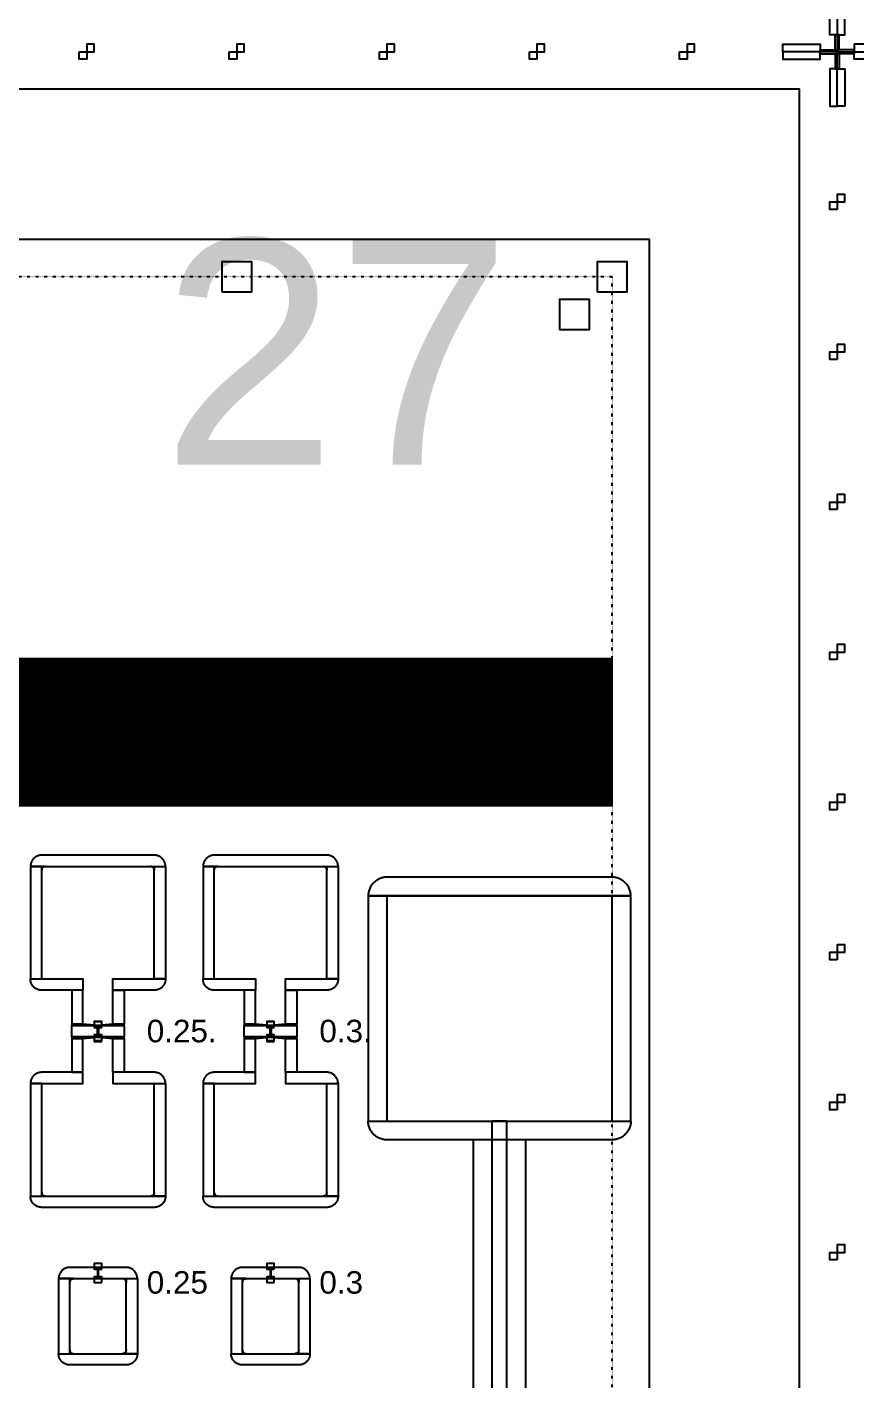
# Model space of a CAD drawing. Extents: x -50000 to 50000, y -50000 to 50000.
# Drawn here: x -16559 to -14350, y -17940 to -14334 of the extents above; entities that cross this region are included whole.
import ezdxf

# ---------------------------------------------------------------- set-up
doc = ezdxf.new("R2010")
doc.units = 0
doc.linetypes.add('DOT', pattern=[0.2, 0, -0.2])
doc.layers.get('0').update_dxf_attribs({"linetype": 'CONTINUOUS'})
for name, color, linetype in [('BASEMETAL', 4, 'CONTINUOUS'), ('DICEGRID', 3, 'CONTINUOUS'), ('FRAME', 8, 'CONTINUOUS'), ('MARKERS', 2, 'CONTINUOUS'), ('SECONDLAYER', 6, 'CONTINUOUS')]:
    doc.layers.add(name, color=color, linetype=linetype)
doc.styles.get("Standard").update_dxf_attribs({"font": 'arial.ttf'})

# ---------------------------------------------------------------- blocks, each defined once
blk = doc.blocks.new('DICINGBORDER')
for points in [[(0, 7200), (45, 7200), (45, 7195), (0, 7195)], [(0, 7195), (5, 7195), (5, 7155), (0, 7155)], [(45, 7200), (145, 7200), (145, 7180), (45, 7180)], [(5180, 7200), (5200, 7200), (5200, 7180), (5180, 7180)], [(5580, 7200), (5600, 7200), (5600, 7180), (5580, 7180)], [(5980, 7200), (6000, 7200), (6000, 7180), (5980, 7180)], [(6380, 7200), (6400, 7200), (6400, 7180), (6380, 7180)], [(6780, 7200), (6800, 7200), (6800, 7180), (6780, 7180)], [(7155, 7200), (7055, 7200), (7055, 7180), (7155, 7180)], [(7200, 7200), (7155, 7200), (7155, 7195), (7200, 7195)], [(7200, 7195), (7195, 7195), (7195, 7155), (7200, 7155)], [(0, 7155), (20, 7155), (20, 7055), (0, 7055)], [(7200, 7155), (7180, 7155), (7180, 7055), (7200, 7055)], [(0, 6800), (20, 6800), (20, 6820), (0, 6820)], [(7200, 6780), (7180, 6780), (7180, 6800), (7200, 6800)], [(0, 6400), (20, 6400), (20, 6420), (0, 6420)], [(7200, 6380), (7180, 6380), (7180, 6400), (7200, 6400)], [(0, 6000), (20, 6000), (20, 6020), (0, 6020)], [(7200, 5980), (7180, 5980), (7180, 6000), (7200, 6000)], [(0, 5600), (20, 5600), (20, 5620), (0, 5620)], [(7200, 5580), (7180, 5580), (7180, 5600), (7200, 5600)], [(0, 5200), (20, 5200), (20, 5220), (0, 5220)], [(7200, 5180), (7180, 5180), (7180, 5200), (7200, 5200)], [(0, 4800), (20, 4800), (20, 4820), (0, 4820)], [(7200, 4780), (7180, 4780), (7180, 4800), (7200, 4800)], [(0, 4400), (20, 4400), (20, 4420), (0, 4420)], [(7200, 4380), (7180, 4380), (7180, 4400), (7200, 4400)], [(0, 4000), (20, 4000), (20, 4020), (0, 4020)], [(7200, 3980), (7180, 3980), (7180, 4000), (7200, 4000)], [(0, 45), (20, 45), (20, 145), (0, 145)], [(7200, 45), (7180, 45), (7180, 145), (7200, 145)], [(0, 5), (5, 5), (5, 45), (0, 45)], [(7200, 5), (7195, 5), (7195, 45), (7200, 45)], [(0, 0), (45, 0), (45, 5), (0, 5)], [(45, 0), (145, 0), (145, 20), (45, 20)], [(5200, 0), (5220, 0), (5220, 20), (5200, 20)], [(5600, 0), (5620, 0), (5620, 20), (5600, 20)], [(6000, 0), (6020, 0), (6020, 20), (6000, 20)], [(6400, 0), (6420, 0), (6420, 20), (6400, 20)], [(6800, 0), (6820, 0), (6820, 20), (6800, 20)], [(7155, 0), (7055, 0), (7055, 20), (7155, 20)], [(7200, 0), (7155, 0), (7155, 5), (7200, 5)]]:
    blk.add_lwpolyline(points, close=True)
blk = doc.blocks.new('CHIP_JARRAY')
for points in [[(500, 5478), (6500, 5478), (6500, 5482.3), (500, 5482.3)], [(500, 5475), (6500, 5475), (6500, 5477), (500, 5477)], [(500, 5472), (6500, 5472), (6500, 5474.4), (500, 5474.4)], [(500, 5469), (6500, 5469), (6500, 5471), (500, 5471)], [(500, 5464), (6500, 5464), (6500, 5468.3), (500, 5468.3)], [(500, 5461), (6500, 5461), (6500, 5463), (500, 5463)], [(500, 5458), (6500, 5458), (6500, 5460.4), (500, 5460.4)], [(500, 5455), (6500, 5455), (6500, 5457), (500, 5457)], [(500, 5450), (6500, 5450), (6500, 5454.3), (500, 5454.3)], [(500, 5447), (6500, 5447), (6500, 5449), (500, 5449)], [(500, 5444), (6500, 5444), (6500, 5446.4), (500, 5446.4)], [(500, 5441), (6500, 5441), (6500, 5443), (500, 5443)], [(500, 5436), (6500, 5436), (6500, 5440.3), (500, 5440.3)], [(500, 5433), (6500, 5433), (6500, 5435), (500, 5435)], [(500, 5430), (6500, 5430), (6500, 5432.4), (500, 5432.4)], [(500, 5427), (6500, 5427), (6500, 5429), (500, 5429)], [(500, 5422), (6500, 5422), (6500, 5426.3), (500, 5426.3)], [(500, 5419), (6500, 5419), (6500, 5421), (500, 5421)], [(500, 5416), (6500, 5416), (6500, 5418.4), (500, 5418.4)], [(500, 5413), (6500, 5413), (6500, 5415), (500, 5415)], [(500, 5408), (6500, 5408), (6500, 5412.3), (500, 5412.3)], [(500, 5405), (6500, 5405), (6500, 5407), (500, 5407)], [(500, 5402), (6500, 5402), (6500, 5404.4), (500, 5404.4)], [(500, 5399), (6500, 5399), (6500, 5401), (500, 5401)], [(500, 5394), (6500, 5394), (6500, 5398.3), (500, 5398.3)], [(500, 5391), (6500, 5391), (6500, 5393), (500, 5393)], [(500, 5388), (6500, 5388), (6500, 5390.4), (500, 5390.4)], [(500, 5385), (6500, 5385), (6500, 5387), (500, 5387)], [(500, 5380), (6500, 5380), (6500, 5384.3), (500, 5384.3)], [(500, 5377), (6500, 5377), (6500, 5379), (500, 5379)], [(500, 5374), (6500, 5374), (6500, 5376.4), (500, 5376.4)], [(500, 5371), (6500, 5371), (6500, 5373), (500, 5373)], [(500, 5366), (6500, 5366), (6500, 5370.3), (500, 5370.3)], [(500, 5363), (6500, 5363), (6500, 5365), (500, 5365)], [(500, 5360), (6500, 5360), (6500, 5362.4), (500, 5362.4)], [(500, 5357), (6500, 5357), (6500, 5359), (500, 5359)], [(500, 5352), (6500, 5352), (6500, 5356.3), (500, 5356.3)], [(500, 5349), (6500, 5349), (6500, 5351), (500, 5351)], [(500, 5346), (6500, 5346), (6500, 5348.4), (500, 5348.4)], [(500, 5343), (6500, 5343), (6500, 5345), (500, 5345)], [(500, 5338), (6500, 5338), (6500, 5342.3), (500, 5342.3)], [(500, 5335), (6500, 5335), (6500, 5337), (500, 5337)], [(500, 5332), (6500, 5332), (6500, 5334.4), (500, 5334.4)], [(500, 5329), (6500, 5329), (6500, 5331), (500, 5331)], [(500, 5324), (6500, 5324), (6500, 5328.3), (500, 5328.3)], [(500, 5321), (6500, 5321), (6500, 5323), (500, 5323)], [(500, 5318), (6500, 5318), (6500, 5320.4), (500, 5320.4)], [(500, 5315), (6500, 5315), (6500, 5317), (500, 5317)], [(500, 5310), (6500, 5310), (6500, 5314.3), (500, 5314.3)], [(500, 5307), (6500, 5307), (6500, 5309), (500, 5309)], [(500, 5304), (6500, 5304), (6500, 5306.4), (500, 5306.4)], [(500, 5301), (6500, 5301), (6500, 5303), (500, 5303)], [(500, 5296), (6500, 5296), (6500, 5300.3), (500, 5300.3)], [(500, 5293), (6500, 5293), (6500, 5295), (500, 5295)], [(500, 5290), (6500, 5290), (6500, 5292.4), (500, 5292.4)], [(500, 5287), (6500, 5287), (6500, 5289), (500, 5289)], [(500, 5282), (6500, 5282), (6500, 5286.3), (500, 5286.3)], [(500, 5279), (6500, 5279), (6500, 5281), (500, 5281)], [(500, 5276), (6500, 5276), (6500, 5278.4), (500, 5278.4)], [(500, 5273), (6500, 5273), (6500, 5275), (500, 5275)], [(500, 5268), (6500, 5268), (6500, 5272.3), (500, 5272.3)], [(500, 5265), (6500, 5265), (6500, 5267), (500, 5267)], [(500, 5262), (6500, 5262), (6500, 5264.4), (500, 5264.4)], [(500, 5259), (6500, 5259), (6500, 5261), (500, 5261)], [(500, 5254), (6500, 5254), (6500, 5258.3), (500, 5258.3)], [(500, 5251), (6500, 5251), (6500, 5253), (500, 5253)], [(500, 5248), (6500, 5248), (6500, 5250.4), (500, 5250.4)], [(500, 5245), (6500, 5245), (6500, 5247), (500, 5247)], [(500, 5240), (6500, 5240), (6500, 5244.3), (500, 5244.3)], [(500, 5237), (6500, 5237), (6500, 5239), (500, 5239)], [(500, 5234), (6500, 5234), (6500, 5236.4), (500, 5236.4)], [(500, 5231), (6500, 5231), (6500, 5233), (500, 5233)], [(500, 5226), (6500, 5226), (6500, 5230.3), (500, 5230.3)], [(500, 5223), (6500, 5223), (6500, 5225), (500, 5225)], [(500, 5220), (6500, 5220), (6500, 5222.4), (500, 5222.4)], [(500, 5217), (6500, 5217), (6500, 5219), (500, 5219)], [(500, 5212), (6500, 5212), (6500, 5216.3), (500, 5216.3)], [(500, 5209), (6500, 5209), (6500, 5211), (500, 5211)], [(500, 5206), (6500, 5206), (6500, 5208.4), (500, 5208.4)], [(500, 5203), (6500, 5203), (6500, 5205), (500, 5205)], [(500, 5198), (6500, 5198), (6500, 5202.3), (500, 5202.3)], [(500, 5195), (6500, 5195), (6500, 5197), (500, 5197)], [(500, 5192), (6500, 5192), (6500, 5194.4), (500, 5194.4)], [(500, 5189), (6500, 5189), (6500, 5191), (500, 5191)], [(500, 5184), (6500, 5184), (6500, 5188.3), (500, 5188.3)], [(500, 5181), (6500, 5181), (6500, 5183), (500, 5183)], [(500, 5178), (6500, 5178), (6500, 5180.4), (500, 5180.4)], [(500, 5175), (6500, 5175), (6500, 5177), (500, 5177)], [(500, 5170), (6500, 5170), (6500, 5174.3), (500, 5174.3)], [(500, 5167), (6500, 5167), (6500, 5169), (500, 5169)], [(500, 5164), (6500, 5164), (6500, 5166.4), (500, 5166.4)], [(500, 5161), (6500, 5161), (6500, 5163), (500, 5163)], [(500, 5156), (6500, 5156), (6500, 5160.3), (500, 5160.3)], [(500, 5153), (6500, 5153), (6500, 5155), (500, 5155)], [(500, 5150), (6500, 5150), (6500, 5152.4), (500, 5152.4)], [(500, 5147), (6500, 5147), (6500, 5149), (500, 5149)], [(500, 5142), (6500, 5142), (6500, 5146.3), (500, 5146.3)], [(500, 5139), (6500, 5139), (6500, 5141), (500, 5141)], [(500, 5136), (6500, 5136), (6500, 5138.4), (500, 5138.4)], [(500, 5133), (6500, 5133), (6500, 5135), (500, 5135)], [(500, 5128), (6500, 5128), (6500, 5132.3), (500, 5132.3)], [(500, 5125), (6500, 5125), (6500, 5127), (500, 5127)], [(500, 5122), (6500, 5122), (6500, 5124.4), (500, 5124.4)], [(500, 5119), (6500, 5119), (6500, 5121), (500, 5121)], [(500, 5114), (6500, 5114), (6500, 5118.3), (500, 5118.3)], [(500, 5111), (6500, 5111), (6500, 5113), (500, 5113)], [(500, 5108), (6500, 5108), (6500, 5110.4), (500, 5110.4)], [(500, 5105), (6500, 5105), (6500, 5107), (500, 5107)], [(500, 5100), (6500, 5100), (6500, 5104.3), (500, 5104.3)], [(500, 5097), (6500, 5097), (6500, 5099), (500, 5099)], [(500, 5094), (6500, 5094), (6500, 5096.4), (500, 5096.4)], [(500, 5091), (6500, 5091), (6500, 5093), (500, 5093)], [(5130, 4928.7), (5310, 4928.7), (5310, 4928.7), (5310, 4930.3), (5309.8, 4931.8), (5309.6, 4933.4), (5309.3, 4934.9), (5309, 4936.5), (5308.5, 4938), (5308, 4939.5), (5307.4, 4940.9), (5306.7, 4942.3), (5306, 4943.7), (5305.2, 4945), (5304.3, 4946.3), (5303.3, 4947.6), (5302.3, 4948.8), (5301.2, 4949.9), (5300.1, 4951), (5298.9, 4952), (5297.6, 4953), (5296.3, 4953.9), (5295, 4954.7), (5293.6, 4955.4), (5292.2, 4956.1), (5290.8, 4956.7), (5289.3, 4957.2), (5287.8, 4957.7), (5286.2, 4958), (5284.7, 4958.3), (5283.1, 4958.5), (5281.6, 4958.7), (5280, 4958.7), (4980, 4958.7), (4978.4, 4958.7), (4976.9, 4958.5), (4975.3, 4958.3), (4973.8, 4958), (4972.2, 4957.7), (4970.7, 4957.2), (4969.2, 4956.7), (4967.8, 4956.1), (4966.4, 4955.4), (4965, 4954.7), (4963.7, 4953.9), (4962.4, 4953), (4961.1, 4952), (4959.9, 4951), (4958.8, 4949.9), (4957.7, 4948.8), (4956.7, 4947.6), (4955.7, 4946.3), (4954.8, 4945), (4954, 4943.7), (4953.3, 4942.3), (4952.6, 4940.9), (4952, 4939.5), (4951.5, 4938), (4951, 4936.5), (4950.7, 4934.9), (4950.4, 4933.4), (4950.2, 4931.8), (4950, 4930.3), (4950, 4928.7), (4950, 4928.7)], [(5590, 4928.7), (5770, 4928.7), (5770, 4928.7), (5770, 4930.3), (5769.8, 4931.8), (5769.6, 4933.4), (5769.3, 4934.9), (5769, 4936.5), (5768.5, 4938), (5768, 4939.5), (5767.4, 4940.9), (5766.7, 4942.3), (5766, 4943.7), (5765.2, 4945), (5764.3, 4946.3), (5763.3, 4947.6), (5762.3, 4948.8), (5761.2, 4949.9), (5760.1, 4951), (5758.9, 4952), (5757.6, 4953), (5756.3, 4953.9), (5755, 4954.7), (5753.6, 4955.4), (5752.2, 4956.1), (5750.8, 4956.7), (5749.3, 4957.2), (5747.8, 4957.7), (5746.2, 4958), (5744.7, 4958.3), (5743.1, 4958.5), (5741.6, 4958.7), (5740, 4958.7), (5440, 4958.7), (5438.4, 4958.7), (5436.9, 4958.5), (5435.3, 4958.3), (5433.8, 4958), (5432.2, 4957.7), (5430.7, 4957.2), (5429.2, 4956.7), (5427.8, 4956.1), (5426.4, 4955.4), (5425, 4954.7), (5423.7, 4953.9), (5422.4, 4953), (5421.1, 4952), (5419.9, 4951), (5418.8, 4949.9), (5417.7, 4948.8), (5416.7, 4947.6), (5415.7, 4946.3), (5414.8, 4945), (5414, 4943.7), (5413.3, 4942.3), (5412.6, 4940.9), (5412, 4939.5), (5411.5, 4938), (5411, 4936.5), (5410.7, 4934.9), (5410.4, 4933.4), (5410.2, 4931.8), (5410, 4930.3), (5410, 4928.7), (5410, 4928.7)], [(4980, 4628.7), (4980, 4928.7), (4950, 4928.7), (4950, 4628.7)], [(4980, 4928.7), (4980, 4918.7), (4980.1, 4919.7), (4980.2, 4920.8), (4980.5, 4921.8), (4980.9, 4922.8), (4981.3, 4923.7), (4981.9, 4924.6), (4982.6, 4925.4), (4983.3, 4926.1), (4984.1, 4926.8), (4985, 4927.4), (4985.9, 4927.8), (4986.9, 4928.2), (4987.9, 4928.5), (4989, 4928.6), (4990, 4928.7)], [(5280, 4928.7), (5280, 4918.7), (5279.9, 4919.7), (5279.8, 4920.8), (5279.5, 4921.8), (5279.1, 4922.8), (5278.7, 4923.7), (5278.1, 4924.6), (5277.4, 4925.4), (5276.7, 4926.1), (5275.9, 4926.8), (5275, 4927.4), (5274.1, 4927.8), (5273.1, 4928.2), (5272.1, 4928.5), (5271, 4928.6), (5270, 4928.7)], [(5280, 4628.7), (5280, 4928.7), (5310, 4928.7), (5310, 4628.7)], [(5440, 4628.7), (5440, 4928.7), (5410, 4928.7), (5410, 4628.7)], [(5440, 4928.7), (5440, 4918.7), (5440.1, 4919.7), (5440.2, 4920.8), (5440.5, 4921.8), (5440.9, 4922.8), (5441.3, 4923.7), (5441.9, 4924.6), (5442.6, 4925.4), (5443.3, 4926.1), (5444.1, 4926.8), (5445, 4927.4), (5445.9, 4927.8), (5446.9, 4928.2), (5447.9, 4928.5), (5449, 4928.6), (5450, 4928.7)], [(5740, 4928.7), (5740, 4918.7), (5739.9, 4919.7), (5739.8, 4920.8), (5739.5, 4921.8), (5739.1, 4922.8), (5738.7, 4923.7), (5738.1, 4924.6), (5737.4, 4925.4), (5736.7, 4926.1), (5735.9, 4926.8), (5735, 4927.4), (5734.1, 4927.8), (5733.1, 4928.2), (5732.1, 4928.5), (5731, 4928.6), (5730, 4928.7)], [(5740, 4628.7), (5740, 4928.7), (5770, 4928.7), (5770, 4628.7)], [(6200, 4850), (6550, 4850), (6550, 4850), (6549.9, 4852.6), (6549.7, 4855.2), (6549.4, 4857.8), (6548.9, 4860.4), (6548.3, 4862.9), (6547.6, 4865.5), (6546.7, 4867.9), (6545.7, 4870.3), (6544.6, 4872.7), (6543.3, 4875), (6541.9, 4877.2), (6540.5, 4879.4), (6538.9, 4881.5), (6537.2, 4883.5), (6535.4, 4885.4), (6533.5, 4887.2), (6531.5, 4888.9), (6529.4, 4890.5), (6527.2, 4891.9), (6525, 4893.3), (6522.7, 4894.6), (6520.3, 4895.7), (6517.9, 4896.7), (6515.5, 4897.6), (6512.9, 4898.3), (6510.4, 4898.9), (6507.8, 4899.4), (6505.2, 4899.7), (6502.6, 4899.9), (6500, 4900), (5900, 4900), (5897.4, 4899.9), (5894.8, 4899.7), (5892.2, 4899.4), (5889.6, 4898.9), (5887.1, 4898.3), (5884.5, 4897.6), (5882.1, 4896.7), (5879.7, 4895.7), (5877.3, 4894.6), (5875, 4893.3), (5872.8, 4891.9), (5870.6, 4890.5), (5868.5, 4888.9), (5866.5, 4887.2), (5864.6, 4885.4), (5862.8, 4883.5), (5861.1, 4881.5), (5859.5, 4879.4), (5858.1, 4877.2), (5856.7, 4875), (5855.4, 4872.7), (5854.3, 4870.3), (5853.3, 4867.9), (5852.4, 4865.5), (5851.7, 4862.9), (5851.1, 4860.4), (5850.6, 4857.8), (5850.3, 4855.2), (5850.1, 4852.6), (5850, 4850), (5850, 4850)], [(6550, 4250), (6550, 4850), (5850, 4850), (5850, 4250)], [(5020, 4628.7), (5090, 4628.7), (5090, 4598.7), (4980, 4598.7), (4978.4, 4598.7), (4976.9, 4598.9), (4975.3, 4599.1), (4973.8, 4599.4), (4972.2, 4599.7), (4970.7, 4600.2), (4969.2, 4600.7), (4967.8, 4601.3), (4966.4, 4602), (4965, 4602.7), (4963.7, 4603.5), (4962.4, 4604.4), (4961.1, 4605.4), (4959.9, 4606.4), (4958.8, 4607.5), (4957.7, 4608.6), (4956.7, 4609.8), (4955.7, 4611.1), (4954.8, 4612.4), (4954, 4613.7), (4953.3, 4615.1), (4952.6, 4616.5), (4952, 4617.9), (4951.5, 4619.4), (4951, 4620.9), (4950.7, 4622.5), (4950.4, 4624), (4950.2, 4625.6), (4950, 4627.1), (4950, 4628.7), (4950, 4628.7)], [(5240, 4628.7), (5310, 4628.7), (5310, 4628.7), (5310, 4627.1), (5309.8, 4625.6), (5309.6, 4624), (5309.3, 4622.5), (5309, 4620.9), (5308.5, 4619.4), (5308, 4617.9), (5307.4, 4616.5), (5306.7, 4615.1), (5306, 4613.7), (5305.2, 4612.4), (5304.3, 4611.1), (5303.3, 4609.8), (5302.3, 4608.6), (5301.2, 4607.5), (5300.1, 4606.4), (5298.9, 4605.4), (5297.6, 4604.4), (5296.3, 4603.5), (5295, 4602.7), (5293.6, 4602), (5292.2, 4601.3), (5290.8, 4600.7), (5289.3, 4600.2), (5287.8, 4599.7), (5286.2, 4599.4), (5284.7, 4599.1), (5283.1, 4598.9), (5281.6, 4598.7), (5280, 4598.7), (5170, 4598.7), (5170, 4628.7)], [(5480, 4628.7), (5550, 4628.7), (5550, 4598.7), (5440, 4598.7), (5438.4, 4598.7), (5436.9, 4598.9), (5435.3, 4599.1), (5433.8, 4599.4), (5432.2, 4599.7), (5430.7, 4600.2), (5429.2, 4600.7), (5427.8, 4601.3), (5426.4, 4602), (5425, 4602.7), (5423.7, 4603.5), (5422.4, 4604.4), (5421.1, 4605.4), (5419.9, 4606.4), (5418.8, 4607.5), (5417.7, 4608.6), (5416.7, 4609.8), (5415.7, 4611.1), (5414.8, 4612.4), (5414, 4613.7), (5413.3, 4615.1), (5412.6, 4616.5), (5412, 4617.9), (5411.5, 4619.4), (5411, 4620.9), (5410.7, 4622.5), (5410.4, 4624), (5410.2, 4625.6), (5410, 4627.1), (5410, 4628.7), (5410, 4628.7)], [(5700, 4628.7), (5770, 4628.7), (5770, 4628.7), (5770, 4627.1), (5769.8, 4625.6), (5769.6, 4624), (5769.3, 4622.5), (5769, 4620.9), (5768.5, 4619.4), (5768, 4617.9), (5767.4, 4616.5), (5766.7, 4615.1), (5766, 4613.7), (5765.2, 4612.4), (5764.3, 4611.1), (5763.3, 4609.8), (5762.3, 4608.6), (5761.2, 4607.5), (5760.1, 4606.4), (5758.9, 4605.4), (5757.6, 4604.4), (5756.3, 4603.5), (5755, 4602.7), (5753.6, 4602), (5752.2, 4601.3), (5750.8, 4600.7), (5749.3, 4600.2), (5747.8, 4599.7), (5746.2, 4599.4), (5744.7, 4599.1), (5743.1, 4598.9), (5741.6, 4598.7), (5740, 4598.7), (5630, 4598.7), (5630, 4628.7)], [(5090, 4508.7), (5090, 4598.7), (5060, 4598.7), (5060, 4508.7)], [(5170, 4508.7), (5170, 4598.7), (5200, 4598.7), (5200, 4508.7)], [(5550, 4508.7), (5550, 4598.7), (5520, 4598.7), (5520, 4508.7)], [(5630, 4508.7), (5630, 4598.7), (5660, 4598.7), (5660, 4508.7)], [(5129, 4504.7), (5090, 4508.7), (5060, 4508.7), (5060, 4504.7)], [(5200, 4504.7), (5200, 4508.7), (5170, 4508.7), (5131, 4504.7)], [(5589, 4504.7), (5550, 4508.7), (5520, 4508.7), (5520, 4504.7)], [(5660, 4504.7), (5660, 4508.7), (5630, 4508.7), (5591, 4504.7)], [(5200, 4504.7), (5200, 4474.7), (5060, 4474.7), (5060, 4504.7)], [(5090, 4470), (5129, 4474), (5060, 4474), (5060, 4470)], [(5200, 4470), (5200, 4474), (5131, 4474), (5170, 4470)], [(5660, 4504.7), (5660, 4474.7), (5520, 4474.7), (5520, 4504.7)], [(5550, 4470), (5589, 4474), (5520, 4474), (5520, 4470)], [(5660, 4470), (5660, 4474), (5591, 4474), (5630, 4470)], [(5090, 4380), (5090, 4470), (5060, 4470), (5060, 4380)], [(5170, 4380), (5170, 4470), (5200, 4470), (5200, 4380)], [(5550, 4380), (5550, 4470), (5520, 4470), (5520, 4380)], [(5630, 4380), (5630, 4470), (5660, 4470), (5660, 4380)], [(5020, 4350), (5090, 4350), (5090, 4380), (4980, 4380), (4978.4, 4380), (4976.9, 4379.8), (4975.3, 4379.6), (4973.8, 4379.3), (4972.2, 4379), (4970.7, 4378.5), (4969.2, 4378), (4967.8, 4377.4), (4966.4, 4376.7), (4965, 4376), (4963.7, 4375.2), (4962.4, 4374.3), (4961.1, 4373.3), (4959.9, 4372.3), (4958.8, 4371.2), (4957.7, 4370.1), (4956.7, 4368.9), (4955.7, 4367.6), (4954.8, 4366.3), (4954, 4365), (4953.3, 4363.6), (4952.6, 4362.2), (4952, 4360.8), (4951.5, 4359.3), (4951, 4357.8), (4950.7, 4356.2), (4950.4, 4354.7), (4950.2, 4353.1), (4950, 4351.6), (4950, 4350), (4950, 4350)], [(5240, 4350), (5310, 4350), (5310, 4350), (5310, 4351.6), (5309.8, 4353.1), (5309.6, 4354.7), (5309.3, 4356.2), (5309, 4357.8), (5308.5, 4359.3), (5308, 4360.8), (5307.4, 4362.2), (5306.7, 4363.6), (5306, 4365), (5305.2, 4366.3), (5304.3, 4367.6), (5303.3, 4368.9), (5302.3, 4370.1), (5301.2, 4371.2), (5300.1, 4372.3), (5298.9, 4373.3), (5297.6, 4374.3), (5296.3, 4375.2), (5295, 4376), (5293.6, 4376.7), (5292.2, 4377.4), (5290.8, 4378), (5289.3, 4378.5), (5287.8, 4379), (5286.2, 4379.3), (5284.7, 4379.6), (5283.1, 4379.8), (5281.6, 4380), (5280, 4380), (5170, 4380), (5170, 4350)], [(5480, 4350), (5550, 4350), (5550, 4380), (5440, 4380), (5438.4, 4380), (5436.9, 4379.8), (5435.3, 4379.6), (5433.8, 4379.3), (5432.2, 4379), (5430.7, 4378.5), (5429.2, 4378), (5427.8, 4377.4), (5426.4, 4376.7), (5425, 4376), (5423.7, 4375.2), (5422.4, 4374.3), (5421.1, 4373.3), (5419.9, 4372.3), (5418.8, 4371.2), (5417.7, 4370.1), (5416.7, 4368.9), (5415.7, 4367.6), (5414.8, 4366.3), (5414, 4365), (5413.3, 4363.6), (5412.6, 4362.2), (5412, 4360.8), (5411.5, 4359.3), (5411, 4357.8), (5410.7, 4356.2), (5410.4, 4354.7), (5410.2, 4353.1), (5410, 4351.6), (5410, 4350), (5410, 4350)], [(5700, 4350), (5770, 4350), (5770, 4350), (5770, 4351.6), (5769.8, 4353.1), (5769.6, 4354.7), (5769.3, 4356.2), (5769, 4357.8), (5768.5, 4359.3), (5768, 4360.8), (5767.4, 4362.2), (5766.7, 4363.6), (5766, 4365), (5765.2, 4366.3), (5764.3, 4367.6), (5763.3, 4368.9), (5762.3, 4370.1), (5761.2, 4371.2), (5760.1, 4372.3), (5758.9, 4373.3), (5757.6, 4374.3), (5756.3, 4375.2), (5755, 4376), (5753.6, 4376.7), (5752.2, 4377.4), (5750.8, 4378), (5749.3, 4378.5), (5747.8, 4379), (5746.2, 4379.3), (5744.7, 4379.6), (5743.1, 4379.8), (5741.6, 4380), (5740, 4380), (5630, 4380), (5630, 4350)], [(4980, 4050), (4980, 4350), (4950, 4350), (4950, 4050)], [(5280, 4050), (5280, 4350), (5310, 4350), (5310, 4050)], [(5440, 4050), (5440, 4350), (5410, 4350), (5410, 4050)], [(5740, 4050), (5740, 4350), (5770, 4350), (5770, 4050)], [(6200, 4250), (6550, 4250), (6550, 4250), (6549.9, 4247.4), (6549.7, 4244.8), (6549.4, 4242.2), (6548.9, 4239.6), (6548.3, 4237.1), (6547.6, 4234.5), (6546.7, 4232.1), (6545.7, 4229.7), (6544.6, 4227.3), (6543.3, 4225), (6541.9, 4222.8), (6540.5, 4220.6), (6538.9, 4218.5), (6537.2, 4216.5), (6535.4, 4214.6), (6533.5, 4212.8), (6531.5, 4211.1), (6529.4, 4209.5), (6527.2, 4208.1), (6525, 4206.7), (6522.7, 4205.4), (6520.3, 4204.3), (6517.9, 4203.3), (6515.5, 4202.4), (6512.9, 4201.7), (6510.4, 4201.1), (6507.8, 4200.6), (6505.2, 4200.3), (6502.6, 4200.1), (6500, 4200), (5900, 4200), (5897.4, 4200.1), (5894.8, 4200.3), (5892.2, 4200.6), (5889.6, 4201.1), (5887.1, 4201.7), (5884.5, 4202.4), (5882.1, 4203.3), (5879.7, 4204.3), (5877.3, 4205.4), (5875, 4206.7), (5872.8, 4208.1), (5870.6, 4209.5), (5868.5, 4211.1), (5866.5, 4212.8), (5864.6, 4214.6), (5862.8, 4216.5), (5861.1, 4218.5), (5859.5, 4220.6), (5858.1, 4222.8), (5856.7, 4225), (5855.4, 4227.3), (5854.3, 4229.7), (5853.3, 4232.1), (5852.4, 4234.5), (5851.7, 4237.1), (5851.1, 4239.6), (5850.6, 4242.2), (5850.3, 4244.8), (5850.1, 4247.4), (5850, 4250), (5850, 4250)], [(6270, 2800), (6270, 4200), (6130, 4200), (6130, 2800)], [(5130, 4050), (5310, 4050), (5310, 4050), (5310, 4048.4), (5309.8, 4046.9), (5309.6, 4045.3), (5309.3, 4043.8), (5309, 4042.2), (5308.5, 4040.7), (5308, 4039.2), (5307.4, 4037.8), (5306.7, 4036.4), (5306, 4035), (5305.2, 4033.7), (5304.3, 4032.4), (5303.3, 4031.1), (5302.3, 4029.9), (5301.2, 4028.8), (5300.1, 4027.7), (5298.9, 4026.7), (5297.6, 4025.7), (5296.3, 4024.8), (5295, 4024), (5293.6, 4023.3), (5292.2, 4022.6), (5290.8, 4022), (5289.3, 4021.5), (5287.8, 4021), (5286.2, 4020.7), (5284.7, 4020.4), (5283.1, 4020.2), (5281.6, 4020), (5280, 4020), (4980, 4020), (4978.4, 4020), (4976.9, 4020.2), (4975.3, 4020.4), (4973.8, 4020.7), (4972.2, 4021), (4970.7, 4021.5), (4969.2, 4022), (4967.8, 4022.6), (4966.4, 4023.3), (4965, 4024), (4963.7, 4024.8), (4962.4, 4025.7), (4961.1, 4026.7), (4959.9, 4027.7), (4958.8, 4028.8), (4957.7, 4029.9), (4956.7, 4031.1), (4955.7, 4032.4), (4954.8, 4033.7), (4954, 4035), (4953.3, 4036.4), (4952.6, 4037.8), (4952, 4039.2), (4951.5, 4040.7), (4951, 4042.2), (4950.7, 4043.8), (4950.4, 4045.3), (4950.2, 4046.9), (4950, 4048.4), (4950, 4050), (4950, 4050)], [(4980, 4050), (4980, 4060), (4980.1, 4059), (4980.2, 4057.9), (4980.5, 4056.9), (4980.9, 4055.9), (4981.3, 4055), (4981.9, 4054.1), (4982.6, 4053.3), (4983.3, 4052.6), (4984.1, 4051.9), (4985, 4051.3), (4985.9, 4050.9), (4986.9, 4050.5), (4987.9, 4050.2), (4989, 4050.1), (4990, 4050)], [(5280, 4050), (5280, 4060), (5279.9, 4059), (5279.8, 4057.9), (5279.5, 4056.9), (5279.1, 4055.9), (5278.7, 4055), (5278.1, 4054.1), (5277.4, 4053.3), (5276.7, 4052.6), (5275.9, 4051.9), (5275, 4051.3), (5274.1, 4050.9), (5273.1, 4050.5), (5272.1, 4050.2), (5271, 4050.1), (5270, 4050)], [(5590, 4050), (5770, 4050), (5770, 4050), (5770, 4048.4), (5769.8, 4046.9), (5769.6, 4045.3), (5769.3, 4043.8), (5769, 4042.2), (5768.5, 4040.7), (5768, 4039.2), (5767.4, 4037.8), (5766.7, 4036.4), (5766, 4035), (5765.2, 4033.7), (5764.3, 4032.4), (5763.3, 4031.1), (5762.3, 4029.9), (5761.2, 4028.8), (5760.1, 4027.7), (5758.9, 4026.7), (5757.6, 4025.7), (5756.3, 4024.8), (5755, 4024), (5753.6, 4023.3), (5752.2, 4022.6), (5750.8, 4022), (5749.3, 4021.5), (5747.8, 4021), (5746.2, 4020.7), (5744.7, 4020.4), (5743.1, 4020.2), (5741.6, 4020), (5740, 4020), (5440, 4020), (5438.4, 4020), (5436.9, 4020.2), (5435.3, 4020.4), (5433.8, 4020.7), (5432.2, 4021), (5430.7, 4021.5), (5429.2, 4022), (5427.8, 4022.6), (5426.4, 4023.3), (5425, 4024), (5423.7, 4024.8), (5422.4, 4025.7), (5421.1, 4026.7), (5419.9, 4027.7), (5418.8, 4028.8), (5417.7, 4029.9), (5416.7, 4031.1), (5415.7, 4032.4), (5414.8, 4033.7), (5414, 4035), (5413.3, 4036.4), (5412.6, 4037.8), (5412, 4039.2), (5411.5, 4040.7), (5411, 4042.2), (5410.7, 4043.8), (5410.4, 4045.3), (5410.2, 4046.9), (5410, 4048.4), (5410, 4050), (5410, 4050)], [(5440, 4050), (5440, 4060), (5440.1, 4059), (5440.2, 4057.9), (5440.5, 4056.9), (5440.9, 4055.9), (5441.3, 4055), (5441.9, 4054.1), (5442.6, 4053.3), (5443.3, 4052.6), (5444.1, 4051.9), (5445, 4051.3), (5445.9, 4050.9), (5446.9, 4050.5), (5447.9, 4050.2), (5449, 4050.1), (5450, 4050)], [(5740, 4050), (5740, 4060), (5739.9, 4059), (5739.8, 4057.9), (5739.5, 4056.9), (5739.1, 4055.9), (5738.7, 4055), (5738.1, 4054.1), (5737.4, 4053.3), (5736.7, 4052.6), (5735.9, 4051.9), (5735, 4051.3), (5734.1, 4050.9), (5733.1, 4050.5), (5732.1, 4050.2), (5731, 4050.1), (5730, 4050)], [(5130, 3830), (5235, 3830), (5235, 3830), (5235, 3831.6), (5234.8, 3833.1), (5234.6, 3834.7), (5234.3, 3836.2), (5234, 3837.8), (5233.5, 3839.3), (5233, 3840.8), (5232.4, 3842.2), (5231.7, 3843.6), (5231, 3845), (5230.2, 3846.3), (5229.3, 3847.6), (5228.3, 3848.9), (5227.3, 3850.1), (5226.2, 3851.2), (5225.1, 3852.3), (5223.9, 3853.3), (5222.6, 3854.3), (5221.3, 3855.2), (5220, 3856), (5218.6, 3856.7), (5217.2, 3857.4), (5215.8, 3858), (5214.3, 3858.5), (5212.8, 3859), (5211.2, 3859.3), (5209.7, 3859.6), (5208.1, 3859.8), (5206.6, 3860), (5205, 3860), (5055, 3860), (5053.4, 3860), (5051.9, 3859.8), (5050.3, 3859.6), (5048.8, 3859.3), (5047.2, 3859), (5045.7, 3858.5), (5044.2, 3858), (5042.8, 3857.4), (5041.4, 3856.7), (5040, 3856), (5038.7, 3855.2), (5037.4, 3854.3), (5036.1, 3853.3), (5034.9, 3852.3), (5033.8, 3851.2), (5032.7, 3850.1), (5031.7, 3848.9), (5030.7, 3847.6), (5029.8, 3846.3), (5029, 3845), (5028.3, 3843.6), (5027.6, 3842.2), (5027, 3840.8), (5026.5, 3839.3), (5026, 3837.8), (5025.7, 3836.2), (5025.4, 3834.7), (5025.2, 3833.1), (5025, 3831.6), (5025, 3830), (5025, 3830)], [(5590, 3830), (5695, 3830), (5695, 3830), (5695, 3831.6), (5694.8, 3833.1), (5694.6, 3834.7), (5694.3, 3836.2), (5694, 3837.8), (5693.5, 3839.3), (5693, 3840.8), (5692.4, 3842.2), (5691.7, 3843.6), (5691, 3845), (5690.2, 3846.3), (5689.3, 3847.6), (5688.3, 3848.9), (5687.3, 3850.1), (5686.2, 3851.2), (5685.1, 3852.3), (5683.9, 3853.3), (5682.6, 3854.3), (5681.3, 3855.2), (5680, 3856), (5678.6, 3856.7), (5677.2, 3857.4), (5675.8, 3858), (5674.3, 3858.5), (5672.8, 3859), (5671.2, 3859.3), (5669.7, 3859.6), (5668.1, 3859.8), (5666.6, 3860), (5665, 3860), (5515, 3860), (5513.4, 3860), (5511.9, 3859.8), (5510.3, 3859.6), (5508.8, 3859.3), (5507.2, 3859), (5505.7, 3858.5), (5504.2, 3858), (5502.8, 3857.4), (5501.4, 3856.7), (5500, 3856), (5498.7, 3855.2), (5497.4, 3854.3), (5496.1, 3853.3), (5494.9, 3852.3), (5493.8, 3851.2), (5492.7, 3850.1), (5491.7, 3848.9), (5490.7, 3847.6), (5489.8, 3846.3), (5489, 3845), (5488.3, 3843.6), (5487.6, 3842.2), (5487, 3840.8), (5486.5, 3839.3), (5486, 3837.8), (5485.7, 3836.2), (5485.4, 3834.7), (5485.2, 3833.1), (5485, 3831.6), (5485, 3830), (5485, 3830)], [(5055, 3630), (5055, 3830), (5025, 3830), (5025, 3630)], [(5055, 3830), (5055, 3820), (5055.1, 3821), (5055.2, 3822.1), (5055.5, 3823.1), (5055.9, 3824.1), (5056.3, 3825), (5056.9, 3825.9), (5057.6, 3826.7), (5058.3, 3827.4), (5059.1, 3828.1), (5060, 3828.7), (5060.9, 3829.1), (5061.9, 3829.5), (5062.9, 3829.8), (5064, 3829.9), (5065, 3830)], [(5205, 3830), (5205, 3820), (5204.9, 3821), (5204.8, 3822.1), (5204.5, 3823.1), (5204.1, 3824.1), (5203.7, 3825), (5203.1, 3825.9), (5202.4, 3826.7), (5201.7, 3827.4), (5200.9, 3828.1), (5200, 3828.7), (5199.1, 3829.1), (5198.1, 3829.5), (5197.1, 3829.8), (5196, 3829.9), (5195, 3830)], [(5205, 3630), (5205, 3830), (5235, 3830), (5235, 3630)], [(5515, 3630), (5515, 3830), (5485, 3830), (5485, 3630)], [(5515, 3830), (5515, 3820), (5515.1, 3821), (5515.2, 3822.1), (5515.5, 3823.1), (5515.9, 3824.1), (5516.3, 3825), (5516.9, 3825.9), (5517.6, 3826.7), (5518.3, 3827.4), (5519.1, 3828.1), (5520, 3828.7), (5520.9, 3829.1), (5521.9, 3829.5), (5522.9, 3829.8), (5524, 3829.9), (5525, 3830)], [(5665, 3830), (5665, 3820), (5664.9, 3821), (5664.8, 3822.1), (5664.5, 3823.1), (5664.1, 3824.1), (5663.7, 3825), (5663.1, 3825.9), (5662.4, 3826.7), (5661.7, 3827.4), (5660.9, 3828.1), (5660, 3828.7), (5659.1, 3829.1), (5658.1, 3829.5), (5657.1, 3829.8), (5656, 3829.9), (5655, 3830)], [(5665, 3630), (5665, 3830), (5695, 3830), (5695, 3630)], [(5130, 3630), (5235, 3630), (5235, 3630), (5235, 3628.4), (5234.8, 3626.9), (5234.6, 3625.3), (5234.3, 3623.8), (5234, 3622.2), (5233.5, 3620.7), (5233, 3619.2), (5232.4, 3617.8), (5231.7, 3616.4), (5231, 3615), (5230.2, 3613.7), (5229.3, 3612.4), (5228.3, 3611.1), (5227.3, 3609.9), (5226.2, 3608.8), (5225.1, 3607.7), (5223.9, 3606.7), (5222.6, 3605.7), (5221.3, 3604.8), (5220, 3604), (5218.6, 3603.3), (5217.2, 3602.6), (5215.8, 3602), (5214.3, 3601.5), (5212.8, 3601), (5211.2, 3600.7), (5209.7, 3600.4), (5208.1, 3600.2), (5206.6, 3600), (5205, 3600), (5055, 3600), (5053.4, 3600), (5051.9, 3600.2), (5050.3, 3600.4), (5048.8, 3600.7), (5047.2, 3601), (5045.7, 3601.5), (5044.2, 3602), (5042.8, 3602.6), (5041.4, 3603.3), (5040, 3604), (5038.7, 3604.8), (5037.4, 3605.7), (5036.1, 3606.7), (5034.9, 3607.7), (5033.8, 3608.8), (5032.7, 3609.9), (5031.7, 3611.1), (5030.7, 3612.4), (5029.8, 3613.7), (5029, 3615), (5028.3, 3616.4), (5027.6, 3617.8), (5027, 3619.2), (5026.5, 3620.7), (5026, 3622.2), (5025.7, 3623.8), (5025.4, 3625.3), (5025.2, 3626.9), (5025, 3628.4), (5025, 3630), (5025, 3630)], [(5055, 3630), (5055, 3640), (5055.1, 3639), (5055.2, 3637.9), (5055.5, 3636.9), (5055.9, 3635.9), (5056.3, 3635), (5056.9, 3634.1), (5057.6, 3633.3), (5058.3, 3632.6), (5059.1, 3631.9), (5060, 3631.3), (5060.9, 3630.9), (5061.9, 3630.5), (5062.9, 3630.2), (5064, 3630.1), (5065, 3630)], [(5205, 3630), (5205, 3640), (5204.9, 3639), (5204.8, 3637.9), (5204.5, 3636.9), (5204.1, 3635.9), (5203.7, 3635), (5203.1, 3634.1), (5202.4, 3633.3), (5201.7, 3632.6), (5200.9, 3631.9), (5200, 3631.3), (5199.1, 3630.9), (5198.1, 3630.5), (5197.1, 3630.2), (5196, 3630.1), (5195, 3630)], [(5590, 3630), (5695, 3630), (5695, 3630), (5695, 3628.4), (5694.8, 3626.9), (5694.6, 3625.3), (5694.3, 3623.8), (5694, 3622.2), (5693.5, 3620.7), (5693, 3619.2), (5692.4, 3617.8), (5691.7, 3616.4), (5691, 3615), (5690.2, 3613.7), (5689.3, 3612.4), (5688.3, 3611.1), (5687.3, 3609.9), (5686.2, 3608.8), (5685.1, 3607.7), (5683.9, 3606.7), (5682.6, 3605.7), (5681.3, 3604.8), (5680, 3604), (5678.6, 3603.3), (5677.2, 3602.6), (5675.8, 3602), (5674.3, 3601.5), (5672.8, 3601), (5671.2, 3600.7), (5669.7, 3600.4), (5668.1, 3600.2), (5666.6, 3600), (5665, 3600), (5515, 3600), (5513.4, 3600), (5511.9, 3600.2), (5510.3, 3600.4), (5508.8, 3600.7), (5507.2, 3601), (5505.7, 3601.5), (5504.2, 3602), (5502.8, 3602.6), (5501.4, 3603.3), (5500, 3604), (5498.7, 3604.8), (5497.4, 3605.7), (5496.1, 3606.7), (5494.9, 3607.7), (5493.8, 3608.8), (5492.7, 3609.9), (5491.7, 3611.1), (5490.7, 3612.4), (5489.8, 3613.7), (5489, 3615), (5488.3, 3616.4), (5487.6, 3617.8), (5487, 3619.2), (5486.5, 3620.7), (5486, 3622.2), (5485.7, 3623.8), (5485.4, 3625.3), (5485.2, 3626.9), (5485, 3628.4), (5485, 3630), (5485, 3630)], [(5515, 3630), (5515, 3640), (5515.1, 3639), (5515.2, 3637.9), (5515.5, 3636.9), (5515.9, 3635.9), (5516.3, 3635), (5516.9, 3634.1), (5517.6, 3633.3), (5518.3, 3632.6), (5519.1, 3631.9), (5520, 3631.3), (5520.9, 3630.9), (5521.9, 3630.5), (5522.9, 3630.2), (5524, 3630.1), (5525, 3630)], [(5665, 3630), (5665, 3640), (5664.9, 3639), (5664.8, 3637.9), (5664.5, 3636.9), (5664.1, 3635.9), (5663.7, 3635), (5663.1, 3634.1), (5662.4, 3633.3), (5661.7, 3632.6), (5660.9, 3631.9), (5660, 3631.3), (5659.1, 3630.9), (5658.1, 3630.5), (5657.1, 3630.2), (5656, 3630.1), (5655, 3630)]]:
    blk.add_lwpolyline(points, close=True)
at = {"layer": 'DICEGRID'}
blk.add_lwpolyline([(400, 400), (6600, 400), (6600, 6600), (400, 6600)], close=True, dxfattribs=at)
at = {"layer": 'FRAME'}
blk.add_lwpolyline([(0, 0), (7000, 0), (7000, 7000), (0, 7000)], close=True, dxfattribs=at)
at = {"layer": 'FRAME', "linetype": 'DOT'}
blk.add_lwpolyline([(500, 500), (6500, 500), (6500, 6500), (500, 6500)], close=True, dxfattribs=at)
at = {"layer": 'JUNCTION'}
for points in [[(5140, 4499.7), (5140, 4514.7), (5120, 4514.7), (5120, 4499.7)], [(5600, 4499.7), (5600, 4514.7), (5580, 4514.7), (5580, 4499.7)], [(5140, 4464.7), (5140, 4479.7), (5120, 4479.7), (5120, 4464.7)], [(5131.5, 4490.6), (5131.5, 4499.7), (5128.5, 4499.7), (5128.5, 4490.6)], [(5131.5, 4489.2), (5130.1, 4489.7), (5129.9, 4489.7), (5128.5, 4489.2)], [(5131.5, 4479.7), (5131.5, 4489.2), (5128.5, 4489.2), (5128.5, 4479.7)], [(5130.1, 4489.7), (5130.1, 4490.4), (5129.9, 4490.4), (5129.9, 4489.7)], [(5600, 4464.7), (5600, 4479.7), (5580, 4479.7), (5580, 4464.7)], [(5591.5, 4490.6), (5591.5, 4499.7), (5588.5, 4499.7), (5588.5, 4490.6)], [(5591.5, 4489.2), (5590.1, 4489.7), (5589.9, 4489.7), (5588.5, 4489.2)], [(5591.5, 4479.7), (5591.5, 4489.2), (5588.5, 4489.2), (5588.5, 4479.7)], [(5590.1, 4489.7), (5590.1, 4490.4), (5589.9, 4490.4), (5589.9, 4489.7)], [(5140, 3855), (5140, 3870), (5120, 3870), (5120, 3855)], [(5600, 3855), (5600, 3870), (5580, 3870), (5580, 3855)], [(5140, 3820), (5140, 3835), (5120, 3835), (5120, 3820)], [(5131.5, 3846.5), (5131.5, 3855), (5128.5, 3855), (5128.5, 3846.5)], [(5131.5, 3844.5), (5130.1, 3845), (5129.9, 3845), (5128.5, 3844.5)], [(5131.5, 3835), (5131.5, 3844.5), (5128.5, 3844.5), (5128.5, 3835)], [(5130.1, 3845), (5130.1, 3846.4), (5129.9, 3846.4), (5129.9, 3845)], [(5600, 3820), (5600, 3835), (5580, 3835), (5580, 3820)], [(5591.5, 3846.5), (5591.5, 3855), (5588.5, 3855), (5588.5, 3846.5)], [(5591.5, 3844.5), (5590.1, 3845), (5589.9, 3845), (5588.5, 3844.5)], [(5591.5, 3835), (5591.5, 3844.5), (5588.5, 3844.5), (5588.5, 3835)], [(5590.1, 3845), (5590.1, 3846.4), (5589.9, 3846.4), (5589.9, 3845)]]:
    blk.add_lwpolyline(points, close=True, dxfattribs=at)
at = {"layer": 'JUNCTION2'}
for points in [[(6500, 4250), (6500, 4850), (5900, 4850), (5900, 4250)], [(6220, 2750), (6220, 4250), (6180, 4250), (6180, 2750)]]:
    blk.add_lwpolyline(points, close=True, dxfattribs=at)
at = {"layer": 'MARKERS'}
blk.add_lwpolyline([(6360, 6360), (6440, 6360), (6440, 6440), (6360, 6440)], close=True, dxfattribs=at)
at = {"layer": 'SECONDLAYER'}
for points in [[(5140, 4499.3), (5140, 4515.7), (5120, 4515.7), (5120, 4499.3)], [(5600, 4499.3), (5600, 4515.7), (5580, 4515.7), (5580, 4499.3)], [(5140, 4462.2), (5140, 4478.6), (5120, 4478.6), (5120, 4462.2)], [(5132.2, 4490.6), (5132.2, 4499.3), (5127.8, 4499.3), (5127.8, 4490.6)], [(5132.2, 4490.4), (5132.2, 4490.6), (5127.8, 4490.6), (5127.8, 4490.4)], [(5132.2, 4488.1), (5130.5, 4489), (5129.5, 4489), (5127.8, 4488.1)], [(5132.2, 4478.6), (5132.2, 4488.1), (5127.8, 4488.1), (5127.8, 4478.6)], [(5130.5, 4489), (5130.5, 4490.4), (5129.5, 4490.4), (5129.5, 4489)], [(5600, 4462.2), (5600, 4478.6), (5580, 4478.6), (5580, 4462.2)], [(5592.2, 4490.6), (5592.2, 4499.3), (5587.8, 4499.3), (5587.8, 4490.6)], [(5592.2, 4490.4), (5592.2, 4490.6), (5587.8, 4490.6), (5587.8, 4490.4)], [(5592.2, 4488.1), (5590.5, 4489), (5589.5, 4489), (5587.8, 4488.1)], [(5592.2, 4478.6), (5592.2, 4488.1), (5587.8, 4488.1), (5587.8, 4478.6)], [(5590.5, 4489), (5590.5, 4490.4), (5589.5, 4490.4), (5589.5, 4489)]]:
    blk.add_lwpolyline(points, close=True, dxfattribs=at)
at = {"layer": 'UNDERCUT'}
for points in [[(5131.5, 4490.4), (5131.5, 4490.6), (5128.5, 4490.6), (5128.5, 4490.4)], [(5591.5, 4490.4), (5591.5, 4490.6), (5588.5, 4490.6), (5588.5, 4490.4)], [(5131.5, 3846.4), (5131.5, 3846.5), (5128.5, 3846.5), (5128.5, 3846.4)], [(5591.5, 3846.4), (5591.5, 3846.5), (5588.5, 3846.5), (5588.5, 3846.4)]]:
    blk.add_lwpolyline(points, close=True, dxfattribs=at)
at = {"layer": 'MARKERS'}
for s, p in [('0.25.', (5260, 4460)), ('0.3.', (5720, 4460)), ('0.25', (5260, 3790)), ('0.3', (5720, 3790))]:
    blk.add_text(s, height=60, dxfattribs=at).set_placement(p)

msp = doc.modelspace()

# ---------------------------------------------------------------- linework, layer by layer
at = {"layer": 'FRAME'}
for radius in [50000, 49500]:
    msp.add_circle((0, 0), radius, dxfattribs=at)
at = {"layer": 'MARKERS'}
for points in [[(-16040, -15040), (-15960, -15040), (-15960, -14960), (-16040, -14960)], [(-15040, -15040), (-14960, -15040), (-14960, -14960), (-15040, -14960)]]:
    msp.add_lwpolyline(points, close=True, dxfattribs=at)

# ---------------------------------------------------------------- block references
at = {"layer": 'BASEMETAL'}
msp.add_blockref('CHIP_JARRAY', (-21500, -21500), dxfattribs=at)
at = {"layer": 'MARKERS'}
for p in [(-21600, -14400), (-14400, -14400), (-21600, -21600), (-14400, -21600)]:
    msp.add_blockref('DICINGBORDER', p, dxfattribs=at)

# ---------------------------------------------------------------- texts
msp.add_text('27', height=600, dxfattribs=at).set_placement((-16200, -15500))

doc.saveas('drawing.dxf')
